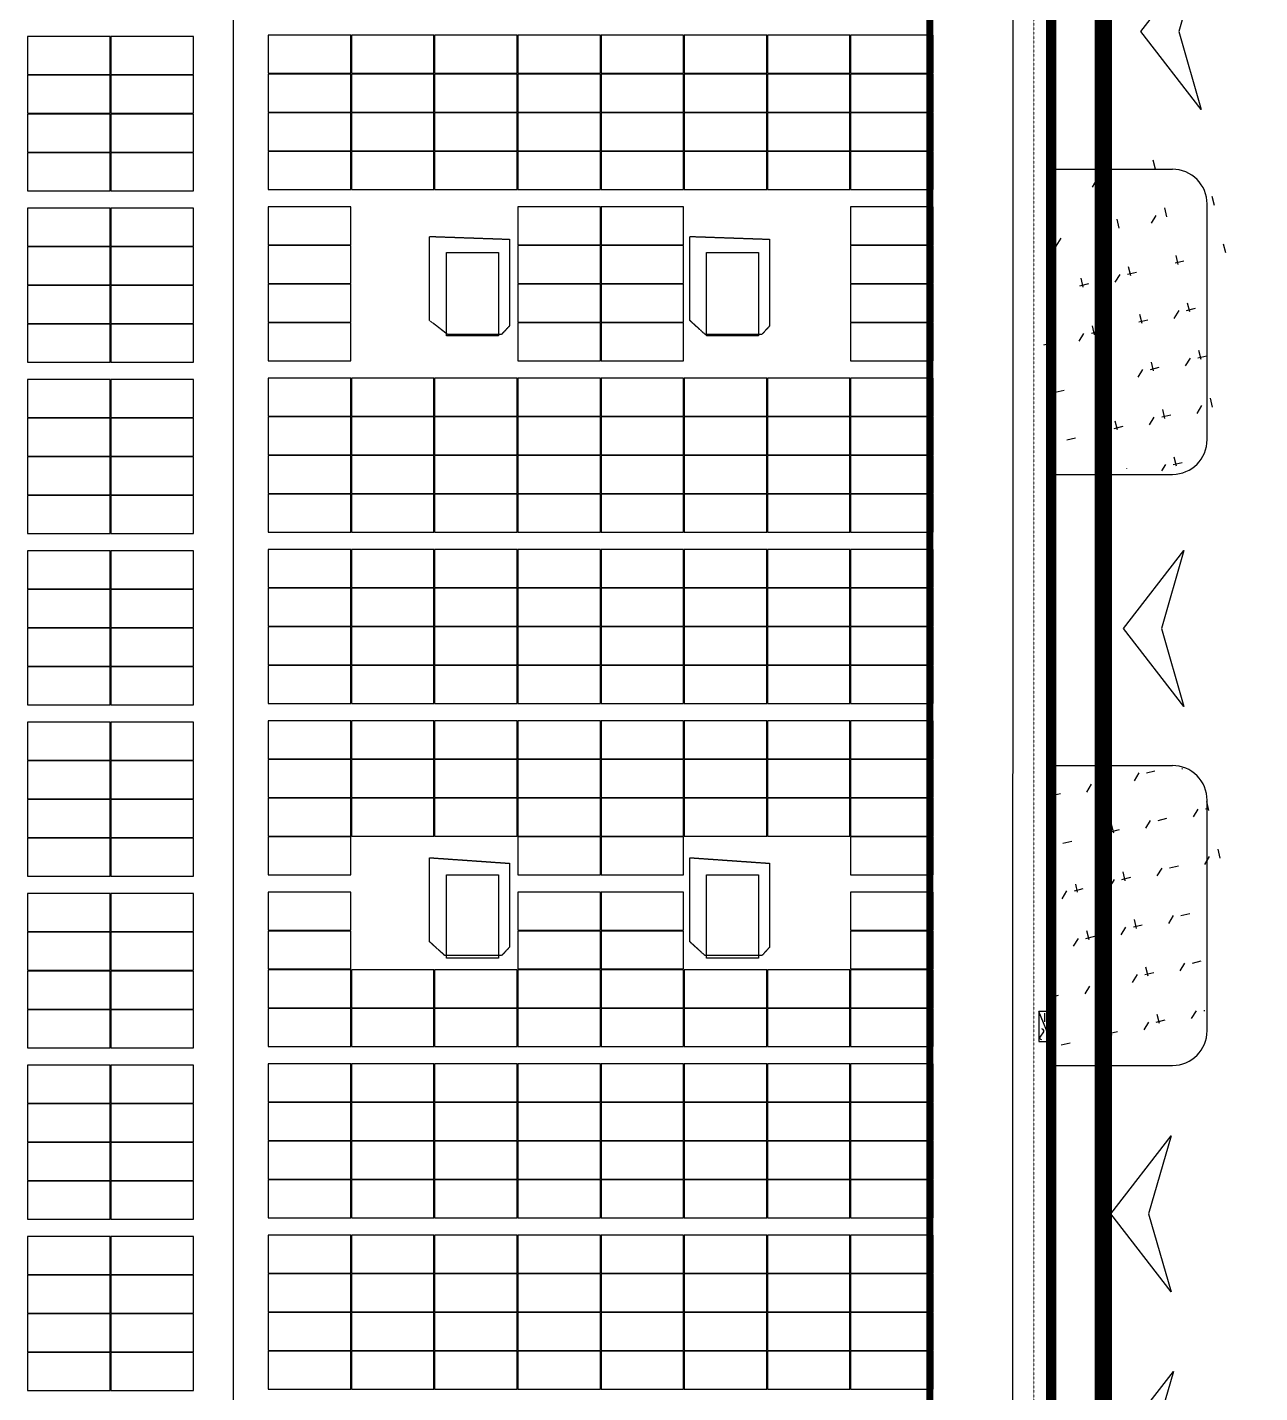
# Model space of a CAD drawing. Header units: metres. Extents: x -330863 to 383137, y -246038 to 314990.
# Drawn here: x 58953 to 94516, y -27439 to 11946 of the extents above; entities that cross this region are included whole.
import ezdxf

# ---------------------------------------------------------------- set-up
doc = ezdxf.new("R2010")
doc.units = ezdxf.units.M
for name, pattern in [('DASH', [0.35, 0.25, -0.1]), ('DASHED', [1.524, 1.27, -0.254]), ('DOTE', [2.4200000000000004, 2, -0.2, 0.02, -0.2]), ('HIDDEN', [0.375, 0.25, -0.125]), ('X2', [10, 8, -2])]:
    doc.linetypes.add(name, pattern=pattern)
for name, color, linetype in [('-GRASS', 114, 'Continuous'), ('-建筑轮廓线', 7, 'Continuous'), ('-总图道路', 7, 'Continuous'), ('MAP', 251, 'Continuous'), ('S_其它', 7, 'Continuous'), ('农转用2000坐标', 6, 'Continuous'), ('单元区域外轮廓', 7, 'ByLayer'), ('屋脊线', 7, 'ByLayer'), ('组件', 7, 'ByLayer'), ('逆变器', 7, 'ByLayer'), ('阴影', 8, 'DASHED'), ('障碍物', 7, 'ByLayer')]:
    doc.layers.add(name, color=color, linetype=linetype)
for name, color, linetype, lineweight in [('DOTE', 7, 'DOTE', 0), ('SiteLine', 1, 'Continuous', 0), ('X消防车道', 6, 'HIDDEN', 18)]:
    doc.layers.add(name, color=color, linetype=linetype, lineweight=lineweight)
pattern_1 = [(328.5121620192327, (-1970228605.701966, -2547630934.377606), (1506.050284478311, 939.1527315207007), [0, -1587.499999999999])]

# ---------------------------------------------------------------- blocks, each defined once
blk = doc.blocks.new('*U5')
at = {"layer": '单元区域外轮廓', "color": 2}
for points in [[(-88499.99999806286, 145848.7498998642, 10100), (88500.00000193714, 145848.7498962879, 10100), (88499.99999828637, -93851.25008583067, 10100), (64899.99999828637, -93851.25008583067, 10100), (64900.60513652861, -129651.2534892559, 10100), (-82500.00165008008, -129651.2389415502, 10100), (-82500.00164881349, -112951.2501013279, 10100), (-88500.00000186266, -112951.2501013279, 10100), (-88499.99999806286, 145848.7498998642, 10100)], [(-88499.99999806286, 145848.7498998642, 10600), (88500.00000193714, 145848.7498962879, 10600), (88499.99999828637, -93851.25008583067, 10600), (64899.99999828637, -93851.25008583067, 10600), (64900.60513652861, -129651.2534892559, 10600), (-82500.00165008008, -129651.2389415502, 10600), (-82500.00164881349, -112951.2501013279, 10600), (-88500.00000186266, -112951.2501013279, 10600), (-88499.99999806286, 145848.7498998642, 10600)]]:
    blk.add_polyline3d(points, close=True, dxfattribs=at)
at = {"flags": 1}
for tag in ['ground_elevation', 'unit_id', 'unit_name', 'parapet_height', 'is_enable_parapet']:
    blk.add_attdef(tag, (0, 0), '', height=2.5, dxfattribs=at)
blk = doc.blocks.new('*U6')
at = {"layer": '屋脊线', "color": 30}
for p, q in [((64899.99999828637, -93851.25008583067, 8900), (64900.00000149011, 145848.7498962879, 8900)), ((88499.99999828637, -93851.25008583067, 10100), (88500.00000193714, 145848.7498962879, 10100))]:
    blk.add_line(p, q, dxfattribs=at)
at = {"flags": 1}
for tag in ['unit_id', 'unit_name']:
    blk.add_attdef(tag, (0, 0), '', height=2.5, dxfattribs=at)
blk = doc.blocks.new('*U28', base_point=(43.5, 18.05))
at = {"color": 0}
for p, q in [((0, 0), (87, 36.1)), ((56.67, 18.2079375), (81.71499999999999, 18.2079375)), ((56.67, 9.64546875), (81.71499999999999, 9.64546875))]:
    blk.add_line(p, q, dxfattribs=at)
blk.add_lwpolyline([(0, 0), (87, 0), (87, 36.1), (0, 36.1)], close=True, dxfattribs=at)
blk.add_lwpolyline([(4.69, 26.96970833333333, -0.6815), (15.775, 30.24879166666667), (25.52, 23.66054166666667, 0.6815), (36.57, 26.96970833333333)], format="xyb", dxfattribs=at)
blk = doc.blocks.new('*U300')
at = {"layer": '障碍物', "color": 1}
blk.add_polyline3d([(71049.9963145703, 5448.750067353248, 10), (72549.99605111778, 5448.750067353248, 10), (72549.99605111778, 3048.749957680702, 10), (71049.9963145703, 3048.749957680702, 10)], close=True, dxfattribs=at)
at = {"flags": 1}
for tag in ['shape', 'height']:
    blk.add_attdef(tag, (0, 0), '', height=2.5, dxfattribs=at)
blk = doc.blocks.new('*U301')
at = {"layer": '障碍物', "color": 1}
blk.add_polyline3d([(78550.00945419072, 5448.746796250343, 10), (80050.00919103622, 5448.746796250343, 10), (80050.00919103622, 3048.746686577798, 10), (78550.00945419072, 3048.746686577798, 10)], close=True, dxfattribs=at)
at = {"flags": 1}
for tag in ['shape', 'height']:
    blk.add_attdef(tag, (0, 0), '', height=2.5, dxfattribs=at)
blk = doc.blocks.new('*U304')
at = {"layer": '障碍物', "color": 1}
blk.add_polyline3d([(71049.99434635043, -12501.24993264675, 10), (72549.99408349393, -12501.24993264675, 10), (72549.99408349393, -14901.25004291534, 10), (71049.99434635043, -14901.25004291534, 10)], close=True, dxfattribs=at)
at = {"flags": 1}
for tag in ['shape', 'height']:
    blk.add_attdef(tag, (0, 0), '', height=2.5, dxfattribs=at)
blk = doc.blocks.new('*U305')
at = {"layer": '障碍物', "color": 1}
blk.add_polyline3d([(78550.00748619437, -12501.2532043457, 10), (80050.0072233379, -12501.2532043457, 10), (80050.0072233379, -14901.2533134222, 10), (78550.00748619437, -14901.2533134222, 10)], close=True, dxfattribs=at)
at = {"flags": 1}
for tag in ['shape', 'height']:
    blk.add_attdef(tag, (0, 0), '', height=2.5, dxfattribs=at)
blk = doc.blocks.new('*U21')
at = {"layer": '组件', "color": 0}
blk.add_polyline3d([(0, 0, 0), (6.7e-15, -109.6, 0), (238.092586022427, -109.6, 12.10291209392216), (238.092586022427, 1.46e-14, 12.10291209392216)], close=True, dxfattribs=at)
at = {"flags": 1}
for tag in ['voco', 'vmpo', 'mounting-hole-spacing1', 'mounting-hole-spacing2', 'module-material', 'theme', 'silicon-material', 'userid', 'company-name', 'note', 'name', 'panel-width', 'panel-height', 'panel-length', 'pmax', 'id', 'impo', 'isco']:
    blk.add_attdef(tag, (0, 0), '', height=2.5, dxfattribs=at)
blk = doc.blocks.new('*U19')
at = {"layer": '组件', "color": 0}
blk.add_polyline3d([(0, 0, 0), (6.7e-15, 109.6, 0), (-238.1009774266284, 109.6, 11.9366891759911), (-238.1009774266284, 1.46e-14, 11.9366891759911)], close=True, dxfattribs=at)
at = {"flags": 1}
for tag in ['voco', 'vmpo', 'mounting-hole-spacing1', 'mounting-hole-spacing2', 'module-material', 'theme', 'silicon-material', 'userid', 'company-name', 'note', 'name', 'panel-width', 'panel-height', 'panel-length', 'pmax', 'id', 'impo', 'isco']:
    blk.add_attdef(tag, (0, 0), '', height=2.5, dxfattribs=at)

msp = doc.modelspace()

# ---------------------------------------------------------------- hatches: boundary and pattern name
at = {"layer": '-GRASS'}
h = msp.add_hatch(dxfattribs=at)
h.set_pattern_fill('GRASS', color=256, scale=500, angle=-31.48783798076735)
h.set_pattern_definition([(58.51216201923266, (-1970228605.701966, -2547630934.377606), (-329.7050402672918, 1372.037246682207), [264.5806600000001, -1731.010149999999]), (13.51216201923265, (-1970228605.701966, -2547630934.377606), (-329.7052649889981, 1372.038181840949), [264.58066, -1146.516149999998]), (103.5121620192325, (-1970228605.701966, -2547630934.377606), (-1372.038181840949, -329.7052649889981), [264.5806599999999, -1146.516149999997])])
h.paths.add_polyline_path([(93000.00148115447, -10348.73121474712, 0.4142080884884793), (92000.00148132909, -9348.749903794376), (88500.00148127969, -9348.749903794376), (88500.00148115364, -17998.74990370124), (92000.044639814, -17998.74990276992, 0.4142009215534346), (93000.00148115447, -16998.74990369248)])
h.paths.add_polyline_path([(93000.0014814455, 6851.265355835727, 0.4142180312648759), (91999.97096392559, 7851.250095460564), (88500.00148153031, 7851.250095460564), (88500.00148140208, -948.7499038875103), (92000.00148121268, -948.7499038875103, 0.4142135623730952), (93000.00148121268, 51.2500961124897)])
h.paths.add_polyline_path([(93000.00148162013, 24051.27652717143, 0.4142213028890662), (91999.94862460512, 25051.25009611255), (88500.00148178088, 25051.2500984408), (88500.00148165273, 16251.25009629875), (92000.00148156192, 16251.25009629875, 0.4142135623781091), (93000.00148156192, 17251.25009631587)])
at = {"layer": 'X消防车道'}
h = msp.add_hatch(dxfattribs=at)
h.set_pattern_fill('DOTS', color=8, scale=1000, angle=-31.48783798076735)
h.set_pattern_definition(pattern_1)
h.paths.add_polyline_path([(-93210.31932864338, -143669.9816289544, 0.388696347810305), (-80260.50890044775, -155528.7499007024), (-29868.25021682074, -155528.749902565, 0.0729934230257984), (-27282.11924788542, -155149.1864708438), (-24812.54212517292, -154408.3133338205, -0.0729934230209538), (-22226.41115623759, -154028.7499007024), (83399.93261551949, -154028.749902565, -0.414215405250258), (92399.99996935017, -163028.7391755916), (92400.01187910326, -173021.7107695714), (96400.0120633305, -173176.2576506659), (96399.99996935017, -163028.7344095483, 0.4142203272388091), (83399.6842201473, -150028.7499058246), (-22813.48650954664, -150028.749903962, 0.0729934230411844), (-25399.61747935508, -150408.3133356832), (-27869.19458594406, -151149.1864689812, -0.0729934230362219), (-30455.32555586891, -151528.7499007024), (-80260.50890015671, -151528.7499007024, -0.3886976849728412), (-89225.76594498008, -143318.7917464599), (-114666.7633144511, 145381.2082974985, -0.4401982675162612), (-105701.5062695695, 155171.2501437217), (85999.68118983321, 155171.2501404621, -0.414210992521494), (94999.68118930935, 146171.3291063718, -0.1414481113697162), (96999.68118965859, 153099.4533711858, 0.2576703992202549), (85999.5199388382, 159171.2501390651), (-105701.6028190823, 159171.2501441874, 0.4401960510058327), (-118651.3220010651, 145030.0785886869)])
h = msp.add_hatch(dxfattribs=at)
h.set_pattern_fill('DOTS', color=8, scale=1000, angle=-31.48783798076735)
h.set_pattern_definition(pattern_1)
h.paths.add_polyline_path([(94999.96785966096, -94328.76540471968, 0.2576670919956277), (101071.7777245174, -105328.7581584861, -0.1414496603239183), (107999.9785736803, -103328.749910639, -0.4142135619288426), (98999.96785965814, -94328.76063855557), (98999.68118896143, 146171.384773942, 0.1414470194124305), (96999.68118983672, 153099.453370455, 0.1414526490778906), (94999.68119002762, 146171.0977739098)])
h.paths.add_polyline_path([(107999.6811893942, 159171.2501390651), (85999.52387274877, 159171.2501395101, -0.2576703185541217), (96999.68118983672, 153099.453370455, -0.2576670923394895)])

# ---------------------------------------------------------------- linework, layer by layer
at = {"layer": '-建筑轮廓线', "const_width": 300, "elevation": 10100}
msp.add_lwpolyline([(88500.00148354098, 145851.2500959262), (-88499.99851645902, 145851.2500991858), (-88499.99852024252, -112948.7499006279), (-82499.99852018431, -112948.7499006279), (-82499.99852035893, -129748.7499009073), (-82799.99852034729, -129748.7499009073), (-82799.9985204637, -145848.7499005347), (65100.00147932674, -145848.7499023974), (65100.00147955958, -129748.7499027699), (64800.00147962942, -129748.7499027699), (64800.00148032791, -93848.74988470227), (88500.00148004852, -93848.74988563359)], close=True, dxfattribs=at)
at = {"layer": '-总图道路'}
for p, q in [((88500.0014814455, 7851.250095460564, 10100), (92000.00148156192, 7851.250095460564, 10100)), ((93000.0014814455, 51.2500961124897, 10100), (93000.0014814455, 6851.250095926225, 10100)), ((88500.0014813291, -948.7499038875103, 10100), (92000.00148156192, -948.7499038875103, 10100)), ((88500.00148121268, -9348.749903794376, 10100), (92000.00148121268, -9348.749903794376, 10100)), ((93000.00148121268, -16998.74990276992, 10100), (93000.00148115447, -10348.74990379438, 10100)), ((88500.00148115445, -17998.74990370124, 10100), (92000.00148121268, -17998.74990276992, 10100))]:
    msp.add_line(p, q, dxfattribs=at)
for centre, start, end in [((92000.00148156192, 6851.250095926225, 10100), 359.9999894345511, 89.99999797562265), ((92000.00148121268, 51.2500961124897, 10100), 269.9999979756226, 359.9999894345511), ((92000.00148132909, -10348.74990379438, 10100), 359.9999894345511, 89.99999797562265), ((92000.00148115448, -16998.74990370124, 10100), 269.9999979756226, 359.9999894345511)]:
    msp.add_arc(centre, 1000, start, end, dxfattribs=at)
at = {"layer": 'DOTE', "ltscale": 0.0015}
msp.add_line((88000.0015301653, -93348.74987073243, 10100), (88000.00148616033, 145351.2500959262, 10100), dxfattribs=at)
at = {"layer": 'MAP', "linetype": 'Continuous', "elevation": 10100, "flags": 128}
msp.add_lwpolyline([(89999.5778341568, 198988.8426653854), (-123977.9142581951, 194083.5166710242), (-92775.77438176145, -159992.9235315136), (90000.00148703344, -167056.3588061556)], close=True, dxfattribs=at)
at = {"layer": 'S_其它'}
for points, elevation in [([(92831.99281567708, 9572.926127726854), (91090.11708545499, 11822.92639967304), (92831.9928158517, 14072.92623436329), (92178.78939737333, 11822.92615939182), (92831.99281567708, 9572.926127726854)], 10100.00004184758), ([(92331.70503286878, -7646.183500622687), (90589.82930253026, -5396.183229142157), (92331.70503304338, -3146.183393520592), (91678.50161444861, -5396.183468492059), (92331.70503286878, -7646.183500622687)], 10100.00004161831), ([(91963.26085251989, -24528.85685357946), (90221.385122356, -22278.85658256459), (91963.26085286913, -20028.85674740868), (91310.05743415792, -22278.85682098317), (91963.26085251989, -24528.85685357946)], 10100.00004161831), ([(92024.4455071725, -31330.42350932705), (90282.56977683399, -29080.42323738086), (92024.4455071725, -26830.42340129363), (91371.24208869413, -29080.4234762651), (92024.4455071725, -31330.42350932705)], 10100.00004161831)]:
    msp.add_lwpolyline(points, dxfattribs=dict(at, elevation=elevation))
at = {"layer": 'SiteLine', "linetype": 'DOTE', "ltscale": 10, "elevation": 10100}
msp.add_lwpolyline([(111441.9339060574, -167884.2618463747), (95245.3717978229, -167258.4798357636), (90000.00148621853, -167055.8164346218), (89999.5778341568, 198988.8426653854), (111441.9339115289, 199481.1952572129)], dxfattribs=at)
at = {"layer": '农转用2000坐标', "color": 1, "linetype": 'DASH', "ltscale": 0.01, "const_width": 500, "elevation": 10100}
msp.add_lwpolyline([(89999.5778341568, 198988.8426653854), (-123977.9142581951, 194083.5166710242), (-92775.77438176145, -159992.9235315136), (90000.00148703344, -167056.3588061556)], close=True, dxfattribs=at)
at = {"layer": '农转用2000坐标', "color": 5, "linetype": 'X2', "ltscale": 0.001, "const_width": 200, "elevation": 10100}
msp.add_lwpolyline([(84999.5837552729, 193872.906665951), (-118528.8170893304, 189207.1208154596), (-88181.69460986741, -155166.7311208509), (84999.99547226122, -161859.3995187618)], close=True, dxfattribs=at)
at = {"layer": '单元区域外轮廓', "elevation": 10100}
msp.add_lwpolyline([(-88499.99999807682, 145848.749899473), (88500.00000192318, 145848.7498962134), (88499.99999825611, -93851.25008581208), (64899.99999822117, -93851.25008581208), (64900.60513641452, -129651.2534896098), (-82500.00165018484, -129651.2389414198), (-82500.0016488461, -112951.250101272), (-88500.00000186032, -112951.250101272), (-88499.99999807682, 145848.749899473)], dxfattribs=at)
at = {"layer": '屋脊线', "color": 30, "elevation": 8900}
msp.add_lwpolyline([(64899.99999822117, -93851.25008581208), (64900.00000142259, 145848.7498962134)], dxfattribs=at)
at = {"layer": '阴影', "linetype": 'DASHED'}
for points in [[(64982.77343749999, -93776.201171875, 8905.208740234377), (88477.06054687501, -93776.201171875, 10099.83337402343), (88477.06054687501, 145800.8203125, 10099.83337402343), (87436.17187499999, 145800.8203125, 10046.90673828125), (87361.826171875, -92726.84570312501, 10043.12622070312), (64908.4228515625, -90466.689453125, 8901.42822265625), (64982.77343749999, -93776.201171875, 8905.208740234377)], [(70558.9453125, 3491.421203613282, 9188.74267578125), (70558.9453125, 5913.021850585938, 9188.74267578125), (72863.7646484375, 5832.298583984375, 9305.936889648438), (72863.7646484375, 3329.982604980469, 9305.936889648438), (72640.7177734375, 3087.821044921875, 9294.595947265623), (71079.3896484375, 3087.821044921875, 9215.206298828123), (70558.9453125, 3491.421203613282, 9188.74267578125)], [(78068.19335937499, 3491.421203613282, 9570.56884765625), (78068.19335937499, 5913.021850585938, 9570.56884765625), (80373.0126953125, 5832.305908203125, 9687.76306152344), (80373.0126953125, 3329.982604980469, 9687.76306152344), (80149.96582031249, 3087.828369140625, 9676.422119140625), (78514.2919921875, 3087.821044921875, 9593.251953125002), (78068.19335937499, 3491.421203613282, 9570.56884765625)], [(70558.9453125, -14428.42651367187, 9188.74267578125), (70558.9453125, -12006.826171875, 9188.74267578125), (72863.7646484375, -12168.26538085937, 9305.936889648438), (72863.7646484375, -14589.86572265625, 9305.936889648438), (72640.7177734375, -14832.02758789062, 9294.595947265623), (71005.0390625, -14832.02758789062, 9211.42578125), (70558.9453125, -14428.42651367187, 9188.74267578125)], [(78068.19335937499, -14428.42651367187, 9570.56884765625), (78068.19335937499, -12006.826171875, 9570.56884765625), (80373.017578125, -12168.26538085937, 9687.76306152344), (80373.017578125, -14589.86572265625, 9687.76306152344), (80149.97070312499, -14832.02758789062, 9676.422119140625), (78514.2919921875, -14832.02758789062, 9593.251953125002), (78068.19335937499, -14428.42651367187, 9570.56884765625)]]:
    msp.add_polyline3d(points, close=True, dxfattribs=at)
at = {"layer": '障碍物', "color": 4, "elevation": 10300}
for points in [[(71049.99631457264, 5448.750067204237), (72549.99605106656, 5448.750067204237), (72549.99605106656, 3048.749957401306), (71049.99631457264, 3048.749957401306)], [(78550.00945413718, 5448.746795933693), (80050.00919103855, 5448.746795933693), (80050.00919103855, 3048.746686130762), (78550.00945413718, 3048.746686130762)], [(71049.99434633879, -12501.24993251636), (72549.99408341479, -12501.24993251636), (72549.99408341479, -14901.25004278496), (71049.99434633879, -14901.25004278496)], [(78550.00748613616, -12501.25320425257), (80050.00722321216, -12501.25320425257), (80050.00722321216, -14901.2533140555), (78550.00748613616, -14901.2533140555)]]:
    msp.add_lwpolyline(points, close=True, dxfattribs=at)

# ---------------------------------------------------------------- block references
at = {"layer": '单元区域外轮廓'}
msp.add_blockref('*U5', (0, 0), dxfattribs=at)
at = {"layer": '屋脊线'}
msp.add_blockref('*U6', (0, 0), dxfattribs=at)
at = {"layer": '组件', "color": 5, "xscale": 10, "yscale": 10, "zscale": 10}
for name, p in [('*U19', (61343.90871644002, 10580.69999999992, 9178.83995486642)), ('*U19', (63744.89332648002, 10580.69999999992, 9058.286980589772)), ('*U21', (65905.93686712, 11714.69999999997, 9051.184234809722)), ('*U21', (68306.83691836, 11714.69999999997, 9173.263898429786)), ('*U21', (70707.7369696, 11714.69999999997, 9295.343562049842)), ('*U21', (73108.63702084, 11714.69999999997, 9417.423225669903)), ('*U21', (75509.53707208, 11714.69999999997, 9539.502889289968)), ('*U21', (77910.43712331999, 11714.69999999997, 9661.582552910028)), ('*U21', (80311.33717455999, 11714.69999999997, 9783.662216530087)), ('*U21', (82712.2372258, 11714.69999999997, 9905.74188015015)), ('*U19', (61343.90871644002, 9464.69999999992, 9178.83995486642)), ('*U19', (63744.89332648002, 9464.69999999992, 9058.286980589772)), ('*U21', (65905.93686712, 10598.69999999997, 9051.184234809722)), ('*U21', (68306.83691836, 10598.69999999997, 9173.263898429786)), ('*U21', (70707.7369696, 10598.69999999997, 9295.343562049842)), ('*U21', (73108.63702084, 10598.69999999997, 9417.423225669903)), ('*U21', (75509.53707208, 10598.69999999997, 9539.502889289968)), ('*U21', (77910.43712331999, 10598.69999999997, 9661.582552910028)), ('*U21', (80311.33717455999, 10598.69999999997, 9783.662216530087)), ('*U21', (82712.2372258, 10598.69999999997, 9905.74188015015)), ('*U21', (65905.93686712, 9482.69999999997, 9051.184234809722)), ('*U21', (68306.83691836, 9482.69999999997, 9173.263898429786)), ('*U21', (70707.7369696, 9482.69999999997, 9295.343562049842)), ('*U21', (73108.63702084, 9482.69999999997, 9417.423225669903)), ('*U21', (75509.53707208, 9482.69999999997, 9539.502889289968)), ('*U21', (77910.43712331999, 9482.69999999997, 9661.582552910028)), ('*U21', (80311.33717455999, 9482.69999999997, 9783.662216530087)), ('*U21', (82712.2372258, 9482.69999999997, 9905.74188015015)), ('*U19', (61343.90871644002, 8348.699999999917, 9178.83995486642)), ('*U19', (63744.89332648002, 8348.699999999917, 9058.286980589772)), ('*U19', (61343.90871644002, 7232.699999999933, 9178.83995486642)), ('*U19', (63744.89332648002, 7232.699999999933, 9058.286980589772)), ('*U21', (65905.93686712, 8366.699999999984, 9051.184234809722)), ('*U21', (68306.83691836, 8366.699999999984, 9173.263898429786)), ('*U21', (70707.7369696, 8366.699999999984, 9295.343562049842)), ('*U21', (73108.63702084, 8366.699999999984, 9417.423225669903)), ('*U21', (75509.53707208, 8366.699999999984, 9539.502889289968)), ('*U21', (77910.43712331999, 8366.699999999984, 9661.582552910028)), ('*U21', (80311.33717455999, 8366.699999999984, 9783.662216530087)), ('*U21', (82712.2372258, 8366.699999999984, 9905.74188015015)), ('*U19', (61343.90871644002, 5636.700000000073, 9178.843740392003)), ('*U19', (63744.89332648002, 5636.700000000073, 9058.290766115353)), ('*U21', (65905.93686712, 6770.69999999998, 9051.184234813085)), ('*U21', (73108.63702084, 6770.69999999998, 9417.423225673267)), ('*U21', (75509.53707208, 6770.69999999998, 9539.502889293328)), ('*U21', (82712.2372258, 6770.69999999998, 9905.741880153508)), ('*U19', (61343.90871644002, 4520.700000000071, 9178.843740392003)), ('*U19', (63744.89332648002, 4520.700000000071, 9058.290766115353)), ('*U21', (65905.93686712, 5654.699999999976, 9051.184234813085)), ('*U21', (73108.63702084, 5654.699999999976, 9417.423225673267)), ('*U21', (75509.53707208, 5654.699999999976, 9539.502889293328)), ('*U21', (82712.2372258, 5654.699999999976, 9905.741880153508)), ('*U19', (61343.90871644002, 3404.700000000067, 9178.843740392003)), ('*U19', (63744.89332648002, 3404.700000000067, 9058.290766115353)), ('*U21', (65905.93686712, 4538.699999999971, 9051.184234813085)), ('*U21', (73108.63702084, 4538.699999999971, 9417.423225673267)), ('*U21', (75509.53707208, 4538.699999999971, 9539.502889293328)), ('*U21', (82712.2372258, 4538.699999999971, 9905.741880153508)), ('*U19', (61343.90871644002, 2288.700000000081, 9178.843740392003)), ('*U19', (63744.89332648002, 2288.700000000081, 9058.290766115353)), ('*U21', (65905.93686712, 3422.699999999986, 9051.184234813085)), ('*U21', (73108.63702084, 3422.699999999986, 9417.423225673267)), ('*U21', (75509.53707208, 3422.699999999986, 9539.502889293328)), ('*U21', (82712.2372258, 3422.699999999986, 9905.741880153508)), ('*U19', (61343.90871644002, 692.7000000002226, 9178.847525917581)), ('*U19', (63744.89332648002, 692.7000000002226, 9058.294551640935)), ('*U21', (65905.93686712, 1826.699999999982, 9051.184234816445)), ('*U21', (68306.83691836, 1826.699999999982, 9173.263898436504)), ('*U21', (70707.7369696, 1826.699999999982, 9295.343562056565)), ('*U21', (73108.63702084, 1826.699999999982, 9417.423225676623)), ('*U21', (75509.53707208, 1826.699999999982, 9539.502889296687)), ('*U21', (77910.43712331999, 1826.699999999982, 9661.582552916749)), ('*U21', (80311.33717455999, 1826.699999999982, 9783.66221653681)), ('*U21', (82712.2372258, 1826.699999999982, 9905.741880156867)), ('*U19', (61343.90871644002, -423.299999999781, 9178.847525917581)), ('*U19', (63744.89332648002, -423.299999999781, 9058.294551640935)), ('*U21', (65905.93686712, 710.6999999999788, 9051.184234816445)), ('*U21', (68306.83691836, 710.6999999999788, 9173.263898436504)), ('*U21', (70707.7369696, 710.6999999999788, 9295.343562056565)), ('*U21', (73108.63702084, 710.6999999999788, 9417.423225676623)), ('*U21', (75509.53707208, 710.6999999999788, 9539.502889296687)), ('*U21', (77910.43712331999, 710.6999999999788, 9661.582552916749)), ('*U21', (80311.33717455999, 710.6999999999788, 9783.66221653681)), ('*U21', (82712.2372258, 710.6999999999788, 9905.741880156867)), ('*U19', (61343.90871644002, -1539.299999999784, 9178.847525917581)), ('*U19', (63744.89332648002, -1539.299999999784, 9058.294551640935)), ('*U21', (65905.93686712, -405.3000000000247, 9051.184234816445)), ('*U21', (68306.83691836, -405.3000000000247, 9173.263898436504)), ('*U21', (70707.7369696, -405.3000000000247, 9295.343562056565)), ('*U21', (73108.63702084, -405.3000000000247, 9417.423225676623)), ('*U21', (75509.53707208, -405.3000000000247, 9539.502889296687)), ('*U21', (77910.43712331999, -405.3000000000247, 9661.582552916749)), ('*U21', (80311.33717455999, -405.3000000000247, 9783.66221653681)), ('*U21', (82712.2372258, -405.3000000000247, 9905.741880156867)), ('*U19', (61343.90871644002, -2655.29999999977, 9178.847525917581)), ('*U19', (63744.89332648002, -2655.29999999977, 9058.294551640935)), ('*U21', (65905.93686712, -1521.30000000001, 9051.184234816445)), ('*U21', (68306.83691836, -1521.30000000001, 9173.263898436504)), ('*U21', (70707.7369696, -1521.30000000001, 9295.343562056565)), ('*U21', (73108.63702084, -1521.30000000001, 9417.423225676623)), ('*U21', (75509.53707208, -1521.30000000001, 9539.502889296687)), ('*U21', (77910.43712331999, -1521.30000000001, 9661.582552916749)), ('*U21', (80311.33717455999, -1521.30000000001, 9783.66221653681)), ('*U21', (82712.2372258, -1521.30000000001, 9905.741880156867)), ('*U21', (65905.93686712, -3117.300000000032, 9051.184234819804)), ('*U21', (68306.83691836, -3117.300000000032, 9173.263898439864)), ('*U21', (70707.7369696, -3117.300000000032, 9295.343562059927)), ('*U21', (73108.63702084, -3117.300000000032, 9417.423225679988)), ('*U21', (75509.53707208, -3117.300000000032, 9539.502889300045)), ('*U21', (77910.43712331999, -3117.300000000032, 9661.582552920107)), ('*U21', (80311.33717455999, -3117.300000000032, 9783.662216540168)), ('*U21', (82712.2372258, -3117.300000000032, 9905.741880160229)), ('*U19', (61343.90871644002, -4251.299999999645, 9178.851311443166)), ('*U19', (63744.89332648002, -4251.299999999645, 9058.298337166518)), ('*U19', (61343.90871644002, -5367.29999999965, 9178.851311443166)), ('*U19', (63744.89332648002, -5367.29999999965, 9058.298337166518)), ('*U21', (65905.93686712, -4233.300000000037, 9051.184234819804)), ('*U21', (68306.83691836, -4233.300000000037, 9173.263898439864)), ('*U21', (70707.7369696, -4233.300000000037, 9295.343562059927)), ('*U21', (73108.63702084, -4233.300000000037, 9417.423225679988)), ('*U21', (75509.53707208, -4233.300000000037, 9539.502889300045)), ('*U21', (77910.43712331999, -4233.300000000037, 9661.582552920107)), ('*U21', (80311.33717455999, -4233.300000000037, 9783.662216540168)), ('*U21', (82712.2372258, -4233.300000000037, 9905.741880160229)), ('*U19', (61343.90871644002, -6483.299999999653, 9178.851311443166)), ('*U19', (63744.89332648002, -6483.299999999653, 9058.298337166518)), ('*U21', (65905.93686712, -5349.300000000039, 9051.184234819804)), ('*U21', (68306.83691836, -5349.300000000039, 9173.263898439864)), ('*U21', (70707.7369696, -5349.300000000039, 9295.343562059927)), ('*U21', (73108.63702084, -5349.300000000039, 9417.423225679988)), ('*U21', (75509.53707208, -5349.300000000039, 9539.502889300045)), ('*U21', (77910.43712331999, -5349.300000000039, 9661.582552920107)), ('*U21', (80311.33717455999, -5349.300000000039, 9783.662216540168)), ('*U21', (82712.2372258, -5349.300000000039, 9905.741880160229)), ('*U19', (61343.90871644002, -7599.299999999638, 9178.851311443166)), ('*U19', (63744.89332648002, -7599.299999999638, 9058.298337166518)), ('*U21', (65905.93686712, -6465.300000000024, 9051.184234819804)), ('*U21', (68306.83691836, -6465.300000000024, 9173.263898439864)), ('*U21', (70707.7369696, -6465.300000000024, 9295.343562059927)), ('*U21', (73108.63702084, -6465.300000000024, 9417.423225679988)), ('*U21', (75509.53707208, -6465.300000000024, 9539.502889300045)), ('*U21', (77910.43712331999, -6465.300000000024, 9661.582552920107)), ('*U21', (80311.33717455999, -6465.300000000024, 9783.662216540168)), ('*U21', (82712.2372258, -6465.300000000024, 9905.741880160229)), ('*U19', (61343.90871644002, -9195.299999999495, 9178.855096968744)), ('*U19', (63744.89332648002, -9195.299999999495, 9058.302122692096)), ('*U21', (65905.93686712, -8061.300000000027, 9051.184234823164)), ('*U21', (68306.83691836, -8061.300000000027, 9173.263898443221)), ('*U21', (70707.7369696, -8061.300000000027, 9295.343562063284)), ('*U21', (73108.63702084, -8061.300000000027, 9417.423225683344)), ('*U21', (75509.53707208, -8061.300000000027, 9539.502889303407)), ('*U21', (77910.43712331999, -8061.300000000027, 9661.58255292347)), ('*U21', (80311.33717455999, -8061.300000000027, 9783.662216543527)), ('*U21', (82712.2372258, -8061.300000000027, 9905.741880163589)), ('*U19', (61343.90871644002, -10311.2999999995, 9178.855096968744)), ('*U19', (63744.89332648002, -10311.2999999995, 9058.302122692096)), ('*U21', (65905.93686712, -9177.300000000032, 9051.184234823164)), ('*U21', (68306.83691836, -9177.300000000032, 9173.263898443221)), ('*U21', (70707.7369696, -9177.300000000032, 9295.343562063284)), ('*U21', (73108.63702084, -9177.300000000032, 9417.423225683344)), ('*U21', (75509.53707208, -9177.300000000032, 9539.502889303407)), ('*U21', (77910.43712331999, -9177.300000000032, 9661.58255292347)), ('*U21', (80311.33717455999, -9177.300000000032, 9783.662216543527)), ('*U21', (82712.2372258, -9177.300000000032, 9905.741880163589)), ('*U19', (61343.90871644002, -11427.2999999995, 9178.855096968744)), ('*U19', (63744.89332648002, -11427.2999999995, 9058.302122692096)), ('*U21', (65905.93686712, -10293.30000000003, 9051.184234823164)), ('*U21', (68306.83691836, -10293.30000000003, 9173.263898443221)), ('*U21', (70707.7369696, -10293.30000000003, 9295.343562063284)), ('*U21', (73108.63702084, -10293.30000000003, 9417.423225683344)), ('*U21', (75509.53707208, -10293.30000000003, 9539.502889303407)), ('*U21', (77910.43712331999, -10293.30000000003, 9661.58255292347)), ('*U21', (80311.33717455999, -10293.30000000003, 9783.662216543527)), ('*U21', (82712.2372258, -10293.30000000003, 9905.741880163589)), ('*U21', (65905.93686712, -11409.30000000002, 9051.184234823164)), ('*U21', (73108.63702084, -11409.30000000002, 9417.423225683344)), ('*U21', (75509.53707208, -11409.30000000002, 9539.502889303407)), ('*U21', (82712.2372258, -11409.30000000002, 9905.741880163589)), ('*U19', (61343.90871644002, -12543.29999999949, 9178.855096968744)), ('*U19', (63744.89332648002, -12543.29999999949, 9058.302122692096)), ('*U19', (61343.90871644002, -14139.29999999934, 9178.858882494327)), ('*U19', (63744.89332648002, -14139.29999999934, 9058.305908217677)), ('*U21', (65905.93686712, -13005.30000000002, 9051.184234826527)), ('*U21', (73108.63702084, -13005.30000000002, 9417.423225686705)), ('*U21', (75509.53707208, -13005.30000000002, 9539.502889306765)), ('*U21', (82712.2372258, -13005.30000000002, 9905.741880166948)), ('*U19', (61343.90871644002, -15255.29999999935, 9178.858882494327)), ('*U19', (63744.89332648002, -15255.29999999935, 9058.305908217677)), ('*U21', (65905.93686712, -14121.30000000003, 9051.184234826527)), ('*U21', (73108.63702084, -14121.30000000003, 9417.423225686705)), ('*U21', (75509.53707208, -14121.30000000003, 9539.502889306765)), ('*U21', (82712.2372258, -14121.30000000003, 9905.741880166948)), ('*U19', (61343.90871644002, -16371.29999999935, 9178.858882494327)), ('*U19', (63744.89332648002, -16371.29999999935, 9058.305908217677)), ('*U21', (65905.93686712, -15237.30000000003, 9051.184234826527)), ('*U21', (68306.83691836, -15237.30000000003, 9173.263898446583)), ('*U21', (70707.7369696, -15237.30000000003, 9295.343562066646)), ('*U21', (73108.63702084, -15237.30000000003, 9417.423225686705)), ('*U21', (75509.53707208, -15237.30000000003, 9539.502889306765)), ('*U21', (77910.43712331999, -15237.30000000003, 9661.582552926828)), ('*U21', (80311.33717455999, -15237.30000000003, 9783.662216546885)), ('*U21', (82712.2372258, -15237.30000000003, 9905.741880166948)), ('*U19', (61343.90871644002, -17487.29999999934, 9178.858882494327)), ('*U19', (63744.89332648002, -17487.29999999934, 9058.305908217677)), ('*U21', (65905.93686712, -16353.30000000001, 9051.184234826527)), ('*U21', (68306.83691836, -16353.30000000001, 9173.263898446583)), ('*U21', (70707.7369696, -16353.30000000001, 9295.343562066646)), ('*U21', (73108.63702084, -16353.30000000001, 9417.423225686705)), ('*U21', (75509.53707208, -16353.30000000001, 9539.502889306765)), ('*U21', (77910.43712331999, -16353.30000000001, 9661.582552926828)), ('*U21', (80311.33717455999, -16353.30000000001, 9783.662216546885)), ('*U21', (82712.2372258, -16353.30000000001, 9905.741880166948)), ('*U19', (61343.90871644002, -19083.2999999992, 9178.862668019909)), ('*U19', (63744.89332648002, -19083.2999999992, 9058.309693743257)), ('*U21', (65905.93686712, -17949.30000000002, 9051.184234829885)), ('*U21', (68306.83691836, -17949.30000000002, 9173.263898449944)), ('*U21', (70707.7369696, -17949.30000000002, 9295.343562070004)), ('*U21', (73108.63702084, -17949.30000000002, 9417.423225690063)), ('*U21', (75509.53707208, -17949.30000000002, 9539.502889310128)), ('*U21', (77910.43712331999, -17949.30000000002, 9661.582552930187)), ('*U21', (80311.33717455999, -17949.30000000002, 9783.662216550247)), ('*U21', (82712.2372258, -17949.30000000002, 9905.741880170308)), ('*U19', (61343.90871644002, -20199.29999999919, 9178.862668019909)), ('*U19', (63744.89332648002, -20199.29999999919, 9058.309693743257)), ('*U21', (65905.93686712, -19065.30000000002, 9051.184234829885)), ('*U21', (68306.83691836, -19065.30000000002, 9173.263898449944)), ('*U21', (70707.7369696, -19065.30000000002, 9295.343562070004)), ('*U21', (73108.63702084, -19065.30000000002, 9417.423225690063)), ('*U21', (75509.53707208, -19065.30000000002, 9539.502889310128)), ('*U21', (77910.43712331999, -19065.30000000002, 9661.582552930187)), ('*U21', (80311.33717455999, -19065.30000000002, 9783.662216550247)), ('*U21', (82712.2372258, -19065.30000000002, 9905.741880170308)), ('*U19', (61343.90871644002, -21315.29999999917, 9178.862668019909)), ('*U19', (63744.89332648002, -21315.29999999917, 9058.309693743257)), ('*U21', (65905.93686712, -20181.30000000001, 9051.184234829885)), ('*U21', (68306.83691836, -20181.30000000001, 9173.263898449944)), ('*U21', (70707.7369696, -20181.30000000001, 9295.343562070004)), ('*U21', (73108.63702084, -20181.30000000001, 9417.423225690063)), ('*U21', (75509.53707208, -20181.30000000001, 9539.502889310128)), ('*U21', (77910.43712331999, -20181.30000000001, 9661.582552930187)), ('*U21', (80311.33717455999, -20181.30000000001, 9783.662216550247)), ('*U21', (82712.2372258, -20181.30000000001, 9905.741880170308)), ('*U19', (61343.90871644002, -22431.29999999923, 9178.862668019909)), ('*U19', (63744.89332648002, -22431.29999999923, 9058.309693743257)), ('*U21', (65905.93686712, -21297.3, 9051.184234829885)), ('*U21', (68306.83691836, -21297.3, 9173.263898449944)), ('*U21', (70707.7369696, -21297.3, 9295.343562070004)), ('*U21', (73108.63702084, -21297.3, 9417.423225690063)), ('*U21', (75509.53707208, -21297.3, 9539.502889310128)), ('*U21', (77910.43712331999, -21297.3, 9661.582552930187)), ('*U21', (80311.33717455999, -21297.3, 9783.662216550247)), ('*U21', (82712.2372258, -21297.3, 9905.741880170308)), ('*U19', (61343.90871644002, -24027.29999999907, 9178.866453545488)), ('*U19', (63744.89332648002, -24027.29999999907, 9058.313479268838)), ('*U21', (65905.93686712, -22893.30000000005, 9051.184234833245)), ('*U21', (68306.83691836, -22893.30000000005, 9173.263898453304)), ('*U21', (70707.7369696, -22893.30000000005, 9295.343562073365)), ('*U21', (73108.63702084, -22893.30000000005, 9417.423225693427)), ('*U21', (75509.53707208, -22893.30000000005, 9539.502889313488)), ('*U21', (77910.43712331999, -22893.30000000005, 9661.582552933545)), ('*U21', (80311.33717455999, -22893.30000000005, 9783.662216553608)), ('*U21', (82712.2372258, -22893.30000000005, 9905.741880173668)), ('*U21', (65905.93686712, -24009.30000000004, 9051.184234833245)), ('*U21', (68306.83691836, -24009.30000000004, 9173.263898453304)), ('*U21', (70707.7369696, -24009.30000000004, 9295.343562073365)), ('*U21', (73108.63702084, -24009.30000000004, 9417.423225693427)), ('*U21', (75509.53707208, -24009.30000000004, 9539.502889313488)), ('*U21', (77910.43712331999, -24009.30000000004, 9661.582552933545)), ('*U21', (80311.33717455999, -24009.30000000004, 9783.662216553608)), ('*U21', (82712.2372258, -24009.30000000004, 9905.741880173668)), ('*U19', (61343.90871644002, -25143.29999999905, 9178.866453545488)), ('*U19', (63744.89332648002, -25143.29999999905, 9058.313479268838)), ('*U19', (61343.90871644002, -26259.29999999904, 9178.866453545488)), ('*U19', (63744.89332648002, -26259.29999999904, 9058.313479268838)), ('*U21', (65905.93686712, -25125.30000000003, 9051.184234833245)), ('*U21', (68306.83691836, -25125.30000000003, 9173.263898453304)), ('*U21', (70707.7369696, -25125.30000000003, 9295.343562073365)), ('*U21', (73108.63702084, -25125.30000000003, 9417.423225693427)), ('*U21', (75509.53707208, -25125.30000000003, 9539.502889313488)), ('*U21', (77910.43712331999, -25125.30000000003, 9661.582552933545)), ('*U21', (80311.33717455999, -25125.30000000003, 9783.662216553608)), ('*U21', (82712.2372258, -25125.30000000003, 9905.741880173668)), ('*U19', (61343.90871644002, -27375.29999999903, 9178.866453545488)), ('*U19', (63744.89332648002, -27375.29999999903, 9058.313479268838)), ('*U21', (65905.93686712, -26241.30000000001, 9051.184234833245)), ('*U21', (68306.83691836, -26241.30000000001, 9173.263898453304)), ('*U21', (70707.7369696, -26241.30000000001, 9295.343562073365)), ('*U21', (73108.63702084, -26241.30000000001, 9417.423225693427)), ('*U21', (75509.53707208, -26241.30000000001, 9539.502889313488)), ('*U21', (77910.43712331999, -26241.30000000001, 9661.582552933545)), ('*U21', (80311.33717455999, -26241.30000000001, 9783.662216553608)), ('*U21', (82712.2372258, -26241.30000000001, 9905.741880173668))]:
    msp.add_blockref(name, p, dxfattribs=at)
at = {"layer": '逆变器', "xscale": 10, "yscale": 10, "zscale": 10, "rotation": 89.99999999912735}
msp.add_blockref('*U28', (88319.49999945877, -16875.4920238282, 10668), dxfattribs=at)
at = {"layer": '障碍物'}
for name in ['*U300', '*U301', '*U304', '*U305']:
    msp.add_blockref(name, (0, 0), dxfattribs=at)

doc.saveas('drawing.dxf')
